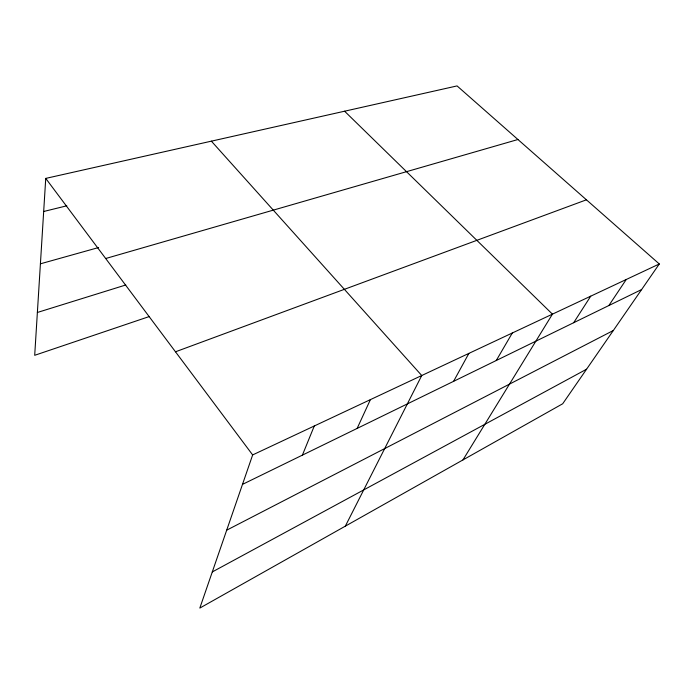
<?xml version="1.0" encoding="UTF-8"?>
<svg xmlns="http://www.w3.org/2000/svg" width="694" height="694" viewBox="0 0 694 694"><rect width="100%" height="100%" fill="white"/><g stroke="black" fill="none" stroke-linecap="round" stroke-linejoin="round"><path stroke-width="1.04" d="M659.3 263.972L252.651 454.926L199.82 608.083L562.687 403.769L659.3 263.972L457.068 85.917L45.743 178.401L34.7 355.302L149.323 316.533M302.393 455.143L314.278 425.986M357.132 428.415L370.405 399.631M345.334 526.147L421.744 375.523L211.375 141.16M453.581 381.336L468.875 353.393M496.279 360.498L512.302 332.999M462.959 459.922L552.441 314.148L344.588 111.205M573.678 322.719L590.733 296.173M608.846 305.551L626.257 279.491M212.286 571.943L586.577 369.208M226.695 530.173L613.314 330.509M242.492 484.377L641.62 289.545M175.487 351.797L586.43 199.811M37.372 312.474L125.788 284.982M105.688 258.515L517.95 139.511M40.417 263.815L98.617 247.532M43.679 211.497L66.806 205.806M45.743 178.401L252.651 454.926"/></g></svg>
